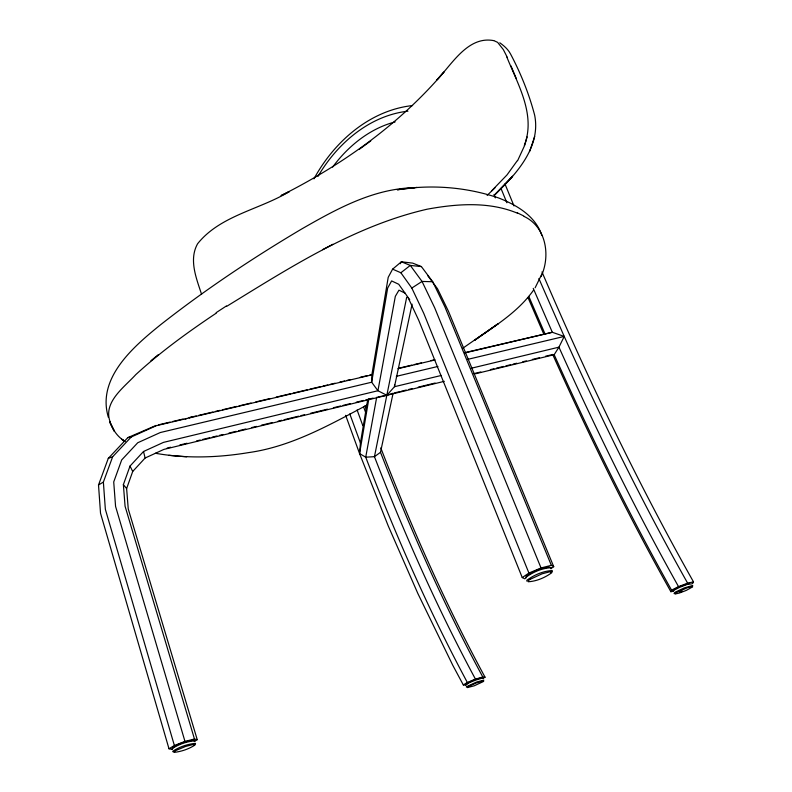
<?xml version="1.0" encoding="UTF-8"?>
<svg xmlns="http://www.w3.org/2000/svg" width="792" height="792" viewBox="0 0 792 792"><rect width="100%" height="100%" fill="white"/><g stroke="black" fill="none" stroke-linecap="round" stroke-linejoin="round"><path stroke-width="1.19" d="M550.826 568.636L553.727 566.706L551.351 565.33L444.916 306.9L432.709 281.734L421.393 266.587L412.701 263.122L401.366 261.786L392.614 269.151L388.209 277.329L371.854 374.854L371.676 382.219L377.933 390.733L386.833 395.277L393.099 393.238L380.507 452.301C410.266 529.056 443.659 604.534 482.803 676.982L485.041 677.2C444.975 603.326 410.998 526.274 380.784 447.896M394.614 384.466L394.475 386.704L386.833 395.277L374.448 456.677C403.87 532.66 436.847 607.385 475.467 679.17L482.803 676.982M465.656 685.1L463.31 684.932L452.786 665.3L417.889 593.574L388.209 525.858L359.568 453.578L360.429 442.966L367.676 399.752M494.426 195.119L512.533 176.339L494.426 195.119C515.859 174.557 541.124 147.5 534.649 115.157C529.086 93.911 520.75 73.24 510.474 53.866C508.018 49.233 504.019 45.817 499.821 42.798M380.507 452.301L374.448 456.677L365.726 457.192L359.568 453.578L368.854 398.732M376.695 397.238L365.726 457.192C395.208 534.145 428.393 609.82 467.349 682.476L475.467 679.17M406.682 297.287L386.833 395.277L377.824 397.02M412.097 304.148L394.475 386.704L441.293 375.457M524.324 145.451C536.006 114.929 518.037 84.883 506.88 57.143M527.116 136.907L524.651 145.421L517.621 160.657M535.125 287.803L541.956 273.844M541.045 276.636C550.717 255.895 546.351 226.898 524.027 216.404M529.551 151.619L534.709 136.521M194.515 741.302L197.238 739.669L128.245 508.919L126.621 488.565L132.71 471.468L145.114 458.023L163.924 449.391L444.292 381.338M197.238 739.669L194.466 739.005L125.077 506.246L123.374 484.645L130.017 466.072L143.52 451.499L163.479 442.382L377.933 390.733L395.327 296.337L398.96 290.169L405.068 293.139M156.133 425.403L127.819 437.63L108.296 458.36L98.515 484.981L100.525 513.246L168.993 748.777L174.369 745.48L105.356 509.315L103.376 482.08L112.652 456.746L131.215 436.996L156.281 425.72L371.854 374.854M545.539 356.242L552.727 354.499C588.773 435.174 627.62 514.671 670.903 591.723L671.586 590.179L678.526 586.624L687.634 583.169L693.485 581.863C636.966 481.635 587.367 377.626 541.966 271.933M538.887 278.566L564.221 336.432L558.944 347.163L554.172 354.687L475.507 373.765M692.644 583.466L693.485 581.863M313.949 178.853C333.977 141.966 369.607 110.276 412.582 105.544M317.998 176.369C337.105 143.718 369.22 115.602 407.939 111.167M400.297 263.716L401.366 261.786L410.286 265.419L421.393 266.587M517.285 160.697L506.989 174.943L491.456 191.04M533.471 290.238C518.413 311.573 495.584 325.591 474.557 340.312L498.307 323.582L462.766 348.252M332.64 167.082C348.094 146.174 369.636 128.581 395.119 121.909M487.139 195.386L494.98 187.862M691.961 586.803L692.752 585.496L684.357 587.882L674.764 592.366L674.071 593.644M550.965 572.576L552.272 571.497L552.242 570.567C543.193 570.992 534.065 574.972 526.789 580.308L526.918 581.199M150.955 360.707L158.331 354.677M392.614 269.151L400.871 272.755L410.286 265.419L422.037 281.437L434.669 307.761L541.035 567.963L551.351 565.33M194.08 745.044L195.555 743.906L195.248 743.341C187.357 744.183 179.329 746.906 172.706 751.301L173.082 751.836M359.37 149.252L370.735 140.936M408.118 297.634L418.74 320.315L522.245 577.566L528.917 573.062L541.035 567.963M216.404 313.048C188.258 331.868 160.697 351.767 135.719 374.685C124.215 387.347 103 402.049 110.058 421.661M216.196 312.632L226.423 305.959M528.917 573.062L423.769 313.355L411.81 288.06L422.037 281.437L432.709 281.734M226.631 306.375C289.803 267.666 353.994 226.007 427.066 209.217C456.826 203.752 488.991 201.297 517.572 213.256M463.31 684.932L467.349 682.476M482.991 678.427L485.041 677.2M98.515 484.981L103.376 482.08M366.904 405.088C329.323 425.057 291.11 446.718 248.312 452.648C217.661 457.707 186.08 458.716 155.41 453.262M322.572 249.638L332.917 244.282M480.586 682.536L483.833 680.14L476.388 682.1L466.29 686.862L468.082 687.02M174.369 745.48L184.972 741.411L194.466 739.005M108.296 458.36L112.652 456.746M679.714 592.218L682.427 591.258M185.12 419.027L187.219 418.404M189.318 417.78L192.466 416.839M689.169 583.249L679.516 586.664L674.15 589.387L673.507 590.594M167.152 448.054L170.617 447.223M179.834 444.985L187.031 443.243M196.614 440.916L200.208 440.045M202.603 439.461L209.801 437.719M212.197 437.135L216.988 435.976M219.384 435.392L222.978 434.521M228.977 433.075L236.165 431.333M238.56 430.749L245.748 429.007M251.747 427.551L256.539 426.393M261.34 425.225L272.151 422.601M278.16 421.146L281.764 420.265M284.17 419.681L298.594 416.186M300.99 415.602L304.593 414.731M310.603 413.275L327.433 409.187M333.432 407.732L340.649 405.979M343.045 405.395L350.262 403.653M356.261 402.197L363.478 400.445M365.874 399.861L373.091 398.109M394.287 392.951L400.227 391.505M401.435 391.218L406.247 390.05M408.652 389.466L412.256 388.585M418.265 387.13L435.105 383.041M473.586 373.705L480.784 371.963M490.377 369.626L493.97 368.755M496.366 368.171L503.563 366.429M505.959 365.845L510.761 364.686M513.157 364.102L516.75 363.231M522.75 361.776L526.343 360.904M532.343 359.449L539.54 357.697M471.22 368.26L558.944 347.163C595.515 428.561 634.867 508.781 678.526 586.624M396.317 376.339L437.927 366.448M467.656 359.38L564.221 336.432C601.95 420.314 642.54 502.989 687.634 583.169M158.459 424.849L170.092 422.106M172.428 421.562L183.14 419.037M189.1 417.632L196.248 415.948M198.634 415.384L212.919 412.018M215.305 411.454L220.067 410.335M222.453 409.771L236.749 406.405M239.125 405.851L251.034 403.039M255.836 401.91L270.24 398.515M276.24 397.099L290.644 393.703M293.05 393.139L307.454 389.743M309.85 389.169L320.651 386.625M323.057 386.06L327.858 384.932M330.254 384.358L335.056 383.229M339.857 382.1L344.659 380.962M347.064 380.398L350.658 379.546M360.261 377.289L367.468 375.586M369.864 375.022L372.27 374.458M398.653 368.231L411.84 365.122M414.246 364.558L421.433 362.865M431.026 360.598L434.63 359.756M464.607 352.688L552.321 332.284L564.221 336.432M397.93 368.696L434.996 359.954M464.894 352.905L552.321 332.284L533.244 288.357M670.903 591.723L673.24 591.198M127.819 437.63L131.215 436.996M416.978 187.397L397.356 189.783C431.046 184.288 466.062 186.981 498.416 197.881C516.404 204.88 535.422 215.879 541.807 235.274M414.81 187.674C373.547 188.446 336.56 208.999 301.722 228.967C252.866 257.925 205.484 289.486 160.796 324.572C133.799 346.352 96.466 378.051 108.375 417.325M168.835 455.331L186.605 456.796M549.767 567.191C541.382 567.537 532.907 571.24 526.205 576.21L526.324 577.041M552.727 354.499L554.172 354.687C590.07 434.739 628.69 513.642 671.586 590.179M493.703 40.62C467.834 35.699 451.885 64.489 436.897 79.844L443.946 72.062C399.356 124.413 342.243 164.855 281.081 195.584L289.318 191.595C259.598 209.672 220.166 215.454 197.584 243.778C188.615 259.806 196.456 278.477 201.574 294.327M168.993 748.777L171.953 749.351M494.05 40.729L497.614 42.352L503.365 49.648L507.217 57.232M522.245 577.566L524.868 578.833M517.305 212.82L523.769 215.978M123.621 440.431C116.889 436.154 112.454 428.967 109.672 421.621L114.335 431.204L109.672 421.621M124.601 441.124L121.631 439.253L125.245 441.639M673.151 591.574L672.794 591.198L673.843 590.288L679.615 587.347L687.09 584.486L692.139 583.803M123.374 484.645L126.621 488.565M465.825 685.238L468.973 682.852L475.636 680.13L481.585 678.338L483.308 678.536M466.191 684.328L465.943 684.011C470.795 681.15 477.031 678.021 482.427 678.11M427.65 275.527L437.501 288.724L448.43 311.226L553.727 566.706M400.871 272.755L411.81 288.06M409.731 299.762L398.732 284.269L391.624 280.922L387.664 288.05L371.676 382.219L160.301 432.531L137.739 442.748L121.681 459.944L113.721 481.942L115.573 506.395L184.972 741.411M172.339 749.291L171.963 748.747C178.566 744.332 186.605 741.619 194.485 740.807L194.802 741.371M172.904 748.133L172.547 747.628C178.665 743.53 186.12 741.015 193.426 740.263L193.723 740.797M130.017 466.072L132.71 471.468M544.946 333.739L528.808 296.426M543.876 334.313L528.026 297.624M510.998 65.934L516.117 78.19M513.988 205.92L504.989 184.001M506.87 202.762L500.98 188.387M493.98 194.545L495.346 197.881M360.429 442.966L349.807 413.939M365.102 405.613L366.359 409.048M363.686 407.157L365.805 412.929M359.568 453.578L345.649 415.315M357.103 409.979L362.825 425.65M143.52 451.499L145.114 458.023M525.779 578.378L525.65 577.467C532.897 572.121 542.035 568.121 551.074 567.745L551.113 568.686M675.685 592.861L675.041 594.04L679.437 593.02L686.298 590.396L692.683 586.832L688 587.486L675.685 592.861M529.868 579.447L528.106 580.932L528.224 581.754C536.59 581.298 544.975 577.645 551.737 572.755L551.697 571.903L549.935 571.765L542.213 573.764L529.868 579.447M175.121 750.836L173.794 751.885L174.141 752.38C181.437 751.558 188.833 749.054 194.98 745.024L192.892 744.559L185.783 746.381L175.121 750.836M468.23 686.516L467.419 687.604L474.319 685.773L483.665 681.377L482.071 681.199L476.546 682.872L468.23 686.516"/></g></svg>
